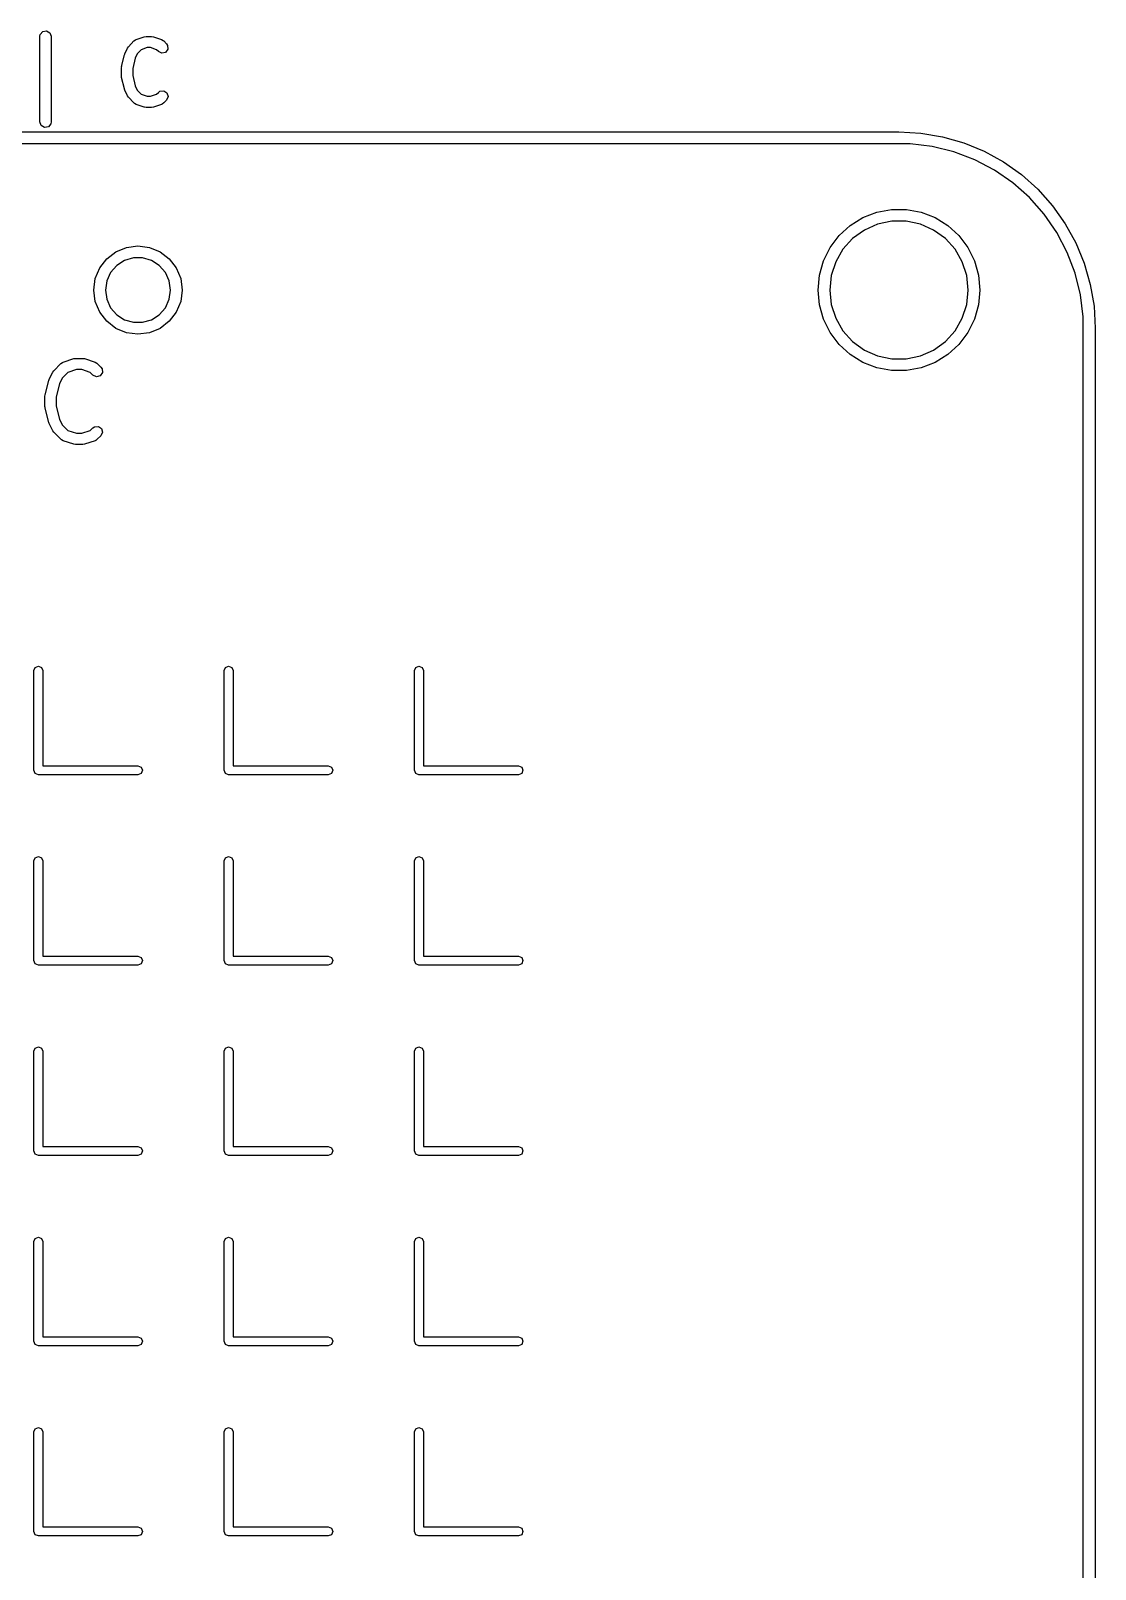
# Model space of a CAD drawing. Extents: x 2.35 to 4.95, y -4.02 to -2.28.
# Drawn here: x 4.394 to 4.953, y -3.172 to -2.364 of the extents above; entities that cross this region are included whole.
import ezdxf

# ---------------------------------------------------------------- set-up
doc = ezdxf.new("R2010")
doc.units = 0
doc.header["$MEASUREMENT"] = 0
doc.layers.add('BLACK', color=7, linetype='CONTINUOUS')

msp = doc.modelspace()

# ---------------------------------------------------------------- linework, layer by layer
at = {"layer": 'BLACK', "linetype": 'CONTINUOUS'}
for p, q in [((4.39848, -2.36665), (4.39865, -2.36564)), ((4.39848, -2.41164), (4.39848, -2.36665)), ((4.39865, -2.36564), (4.39995, -2.36409)), ((4.39995, -2.36409), (4.40194, -2.36374)), ((4.40194, -2.36374), (4.40369, -2.36475)), ((4.40369, -2.36475), (4.40438, -2.36665)), ((4.40438, -2.36665), (4.40438, -2.41164)), ((4.44786, -2.36911), (4.44869, -2.3685)), ((4.44869, -2.3685), (4.44888, -2.36848)), ((4.44888, -2.36848), (4.44902, -2.36836)), ((4.44902, -2.36836), (4.45331, -2.36686)), ((4.45331, -2.36686), (4.45425, -2.36671)), ((4.45425, -2.36671), (4.45429, -2.3667)), ((4.45429, -2.3667), (4.45714, -2.3667)), ((4.45714, -2.3667), (4.45809, -2.36686)), ((4.45809, -2.36686), (4.45812, -2.36686)), ((4.45812, -2.36686), (4.4624, -2.36836)), ((4.4624, -2.36836), (4.4633, -2.36886)), ((4.44141, -2.38246), (4.44284, -2.37646)), ((4.44284, -2.37646), (4.44304, -2.37602)), ((4.44304, -2.37602), (4.44305, -2.37588)), ((4.44305, -2.37588), (4.44448, -2.37288)), ((4.44448, -2.37288), (4.44498, -2.37218)), ((4.44498, -2.37218), (4.445, -2.37211)), ((4.445, -2.37211), (4.44786, -2.36911)), ((4.44961, -2.37584), (4.44851, -2.37814)), ((4.45165, -2.3737), (4.44961, -2.37584)), ((4.45479, -2.3726), (4.45165, -2.3737)), ((4.45664, -2.3726), (4.45479, -2.3726)), ((4.45978, -2.3737), (4.45664, -2.3726)), ((4.46072, -2.37469), (4.45978, -2.3737)), ((4.46253, -2.37558), (4.46072, -2.37469)), ((4.46449, -2.37511), (4.46253, -2.37558)), ((4.4633, -2.36886), (4.4634, -2.36903)), ((4.4634, -2.36903), (4.46357, -2.36911)), ((4.46357, -2.36911), (4.465, -2.37061)), ((4.46569, -2.37348), (4.46449, -2.37511)), ((4.465, -2.37061), (4.46556, -2.37147)), ((4.46556, -2.37147), (4.46569, -2.37348)), ((4.44133, -2.38315), (4.44143, -2.3826)), ((4.44133, -2.38765), (4.44133, -2.38315)), ((4.44143, -2.3826), (4.44141, -2.38246)), ((4.44851, -2.37814), (4.44724, -2.38349)), ((4.44724, -2.38349), (4.44724, -2.3873)), ((4.44138, -2.38778), (4.44133, -2.38765)), ((4.44141, -2.38833), (4.44138, -2.38778)), ((4.44284, -2.39433), (4.44141, -2.38833)), ((4.44724, -2.3873), (4.44851, -2.39266)), ((4.44851, -2.39266), (4.44961, -2.39495)), ((4.44292, -2.39445), (4.44284, -2.39433)), ((4.44305, -2.39492), (4.44292, -2.39445)), ((4.44448, -2.39792), (4.44305, -2.39492)), ((4.44453, -2.39797), (4.44448, -2.39792)), ((4.445, -2.39868), (4.44453, -2.39797)), ((4.44786, -2.40168), (4.445, -2.39868)), ((4.44961, -2.39495), (4.45165, -2.39709)), ((4.45165, -2.39709), (4.45479, -2.39819)), ((4.45479, -2.39819), (4.45664, -2.39819)), ((4.45664, -2.39819), (4.45978, -2.39709)), ((4.45978, -2.39709), (4.46072, -2.39611)), ((4.46072, -2.39611), (4.46154, -2.3955)), ((4.46154, -2.3955), (4.46355, -2.39528)), ((4.46355, -2.39528), (4.46523, -2.39639)), ((4.465, -2.40018), (4.46357, -2.40168)), ((4.4658, -2.39833), (4.465, -2.40018)), ((4.46523, -2.39639), (4.4658, -2.39833)), ((4.44803, -2.40177), (4.44786, -2.40168)), ((4.44813, -2.40193), (4.44803, -2.40177)), ((4.44902, -2.40243), (4.44813, -2.40193)), ((4.45331, -2.40393), (4.44902, -2.40243)), ((4.45334, -2.40393), (4.45331, -2.40393)), ((4.45429, -2.4041), (4.45334, -2.40393)), ((4.45714, -2.4041), (4.45429, -2.4041)), ((4.45717, -2.40409), (4.45714, -2.4041)), ((4.45812, -2.40393), (4.45717, -2.40409)), ((4.4624, -2.40243), (4.45812, -2.40393)), ((4.46255, -2.40231), (4.4624, -2.40243)), ((4.46274, -2.40229), (4.46255, -2.40231)), ((4.46357, -2.40168), (4.46274, -2.40229)), ((3.75, -2.41685), (4.85, -2.41685)), ((4.39917, -2.41354), (4.39848, -2.41164)), ((4.40092, -2.41455), (4.39917, -2.41354)), ((4.4029, -2.4142), (4.40092, -2.41455)), ((4.4042, -2.41265), (4.4029, -2.4142)), ((4.40438, -2.41164), (4.4042, -2.41265)), ((4.85, -2.41685), (4.86155, -2.4175)), ((4.85, -2.42315), (3.75, -2.42315)), ((4.85586, -2.42315), (4.85, -2.42315)), ((4.86749, -2.42456), (4.85586, -2.42315)), ((4.86155, -2.4175), (4.87295, -2.41944)), ((4.87887, -2.42737), (4.86749, -2.42456)), ((4.87295, -2.41944), (4.88407, -2.42264)), ((4.88407, -2.42264), (4.89475, -2.42707)), ((4.88982, -2.43152), (4.87887, -2.42737)), ((4.9002, -2.43697), (4.88982, -2.43152)), ((4.89475, -2.42707), (4.90488, -2.43266)), ((4.90488, -2.43266), (4.91431, -2.43935)), ((4.90984, -2.44362), (4.9002, -2.43697)), ((4.91431, -2.43935), (4.92294, -2.44706)), ((4.91861, -2.45139), (4.90984, -2.44362)), ((4.92294, -2.44706), (4.93065, -2.45569)), ((4.83836, -2.4591), (4.84608, -2.45766)), ((4.84608, -2.45766), (4.85392, -2.45766)), ((4.85392, -2.45766), (4.86164, -2.4591)), ((4.92638, -2.46016), (4.91861, -2.45139)), ((4.93065, -2.45569), (4.93734, -2.46512)), ((4.82438, -2.46607), (4.83105, -2.46194)), ((4.83105, -2.46194), (4.83836, -2.4591)), ((4.83875, -2.46536), (4.83179, -2.46846)), ((4.84619, -2.46378), (4.83875, -2.46536)), ((4.85381, -2.46378), (4.84619, -2.46378)), ((4.86125, -2.46536), (4.85381, -2.46378)), ((4.86821, -2.46846), (4.86125, -2.46536)), ((4.86164, -2.4591), (4.86895, -2.46194)), ((4.86895, -2.46194), (4.87562, -2.46607)), ((4.93303, -2.4698), (4.92638, -2.46016)), ((4.93734, -2.46512), (4.94293, -2.47525)), ((4.81385, -2.47762), (4.81858, -2.47135)), ((4.81858, -2.47135), (4.82438, -2.46607)), ((4.82563, -2.47293), (4.82054, -2.47859)), ((4.83179, -2.46846), (4.82563, -2.47293)), ((4.87437, -2.47293), (4.86821, -2.46846)), ((4.87946, -2.47859), (4.87437, -2.47293)), ((4.87562, -2.46607), (4.88142, -2.47135)), ((4.88142, -2.47135), (4.88615, -2.47762)), ((4.93848, -2.48018), (4.93303, -2.4698)), ((4.43358, -2.48358), (4.43839, -2.47988)), ((4.43839, -2.47988), (4.44399, -2.47756)), ((4.44399, -2.47756), (4.45, -2.47677)), ((4.45, -2.47677), (4.45601, -2.47756)), ((4.45601, -2.47756), (4.46161, -2.47988)), ((4.46161, -2.47988), (4.46642, -2.48358)), ((4.81035, -2.48464), (4.81385, -2.47762)), ((4.82054, -2.47859), (4.81673, -2.48519)), ((4.88327, -2.48519), (4.87946, -2.47859)), ((4.88615, -2.47762), (4.88965, -2.48464)), ((4.94263, -2.49113), (4.93848, -2.48018)), ((4.94293, -2.47525), (4.94736, -2.48593)), ((4.42756, -2.49399), (4.42988, -2.48839)), ((4.42988, -2.48839), (4.43358, -2.48358)), ((4.4388, -2.48707), (4.43561, -2.49075)), ((4.4429, -2.48444), (4.4388, -2.48707)), ((4.44757, -2.48307), (4.4429, -2.48444)), ((4.45243, -2.48307), (4.44757, -2.48307)), ((4.4571, -2.48444), (4.45243, -2.48307)), ((4.4612, -2.48707), (4.4571, -2.48444)), ((4.46439, -2.49075), (4.4612, -2.48707)), ((4.46642, -2.48358), (4.47012, -2.48839)), ((4.47012, -2.48839), (4.47244, -2.49399)), ((4.8082, -2.49219), (4.81035, -2.48464)), ((4.81673, -2.48519), (4.81438, -2.49243)), ((4.88562, -2.49243), (4.88327, -2.48519)), ((4.88965, -2.48464), (4.8918, -2.49219)), ((4.94736, -2.48593), (4.95056, -2.49705)), ((4.42677, -2.5), (4.42756, -2.49399)), ((4.43359, -2.49518), (4.4329, -2.5)), ((4.43561, -2.49075), (4.43359, -2.49518)), ((4.46641, -2.49518), (4.46439, -2.49075)), ((4.4671, -2.5), (4.46641, -2.49518)), ((4.47244, -2.49399), (4.47323, -2.5)), ((4.80748, -2.5), (4.8082, -2.49219)), ((4.81438, -2.49243), (4.81358, -2.5)), ((4.88642, -2.5), (4.88562, -2.49243)), ((4.8918, -2.49219), (4.89252, -2.5)), ((4.94544, -2.50251), (4.94263, -2.49113)), ((4.95056, -2.49705), (4.9525, -2.50845)), ((4.42756, -2.50601), (4.42677, -2.5)), ((4.42988, -2.51161), (4.42756, -2.50601)), ((4.4329, -2.5), (4.43359, -2.50482)), ((4.43359, -2.50482), (4.43561, -2.50925)), ((4.46439, -2.50925), (4.46641, -2.50482)), ((4.46641, -2.50482), (4.4671, -2.5)), ((4.47244, -2.50601), (4.47012, -2.51161)), ((4.47323, -2.5), (4.47244, -2.50601)), ((4.8082, -2.50781), (4.80748, -2.5)), ((4.81358, -2.5), (4.81438, -2.50757)), ((4.88562, -2.50757), (4.88642, -2.5)), ((4.89252, -2.5), (4.8918, -2.50781)), ((4.94685, -2.51414), (4.94544, -2.50251)), ((4.43358, -2.51642), (4.42988, -2.51161)), ((4.43561, -2.50925), (4.4388, -2.51293)), ((4.4388, -2.51293), (4.4429, -2.51556)), ((4.4571, -2.51556), (4.4612, -2.51293)), ((4.4612, -2.51293), (4.46439, -2.50925)), ((4.47012, -2.51161), (4.46642, -2.51642)), ((4.81035, -2.51536), (4.8082, -2.50781)), ((4.81438, -2.50757), (4.81673, -2.51481)), ((4.88327, -2.51481), (4.88562, -2.50757)), ((4.8918, -2.50781), (4.88965, -2.51536)), ((4.94685, -2.52), (4.94685, -2.51414)), ((4.9525, -2.50845), (4.95315, -2.52)), ((4.43839, -2.52012), (4.43358, -2.51642)), ((4.44399, -2.52244), (4.43839, -2.52012)), ((4.4429, -2.51556), (4.44757, -2.51693)), ((4.44757, -2.51693), (4.45243, -2.51693)), ((4.45243, -2.51693), (4.4571, -2.51556)), ((4.46161, -2.52012), (4.45601, -2.52244)), ((4.46642, -2.51642), (4.46161, -2.52012)), ((4.81385, -2.52238), (4.81035, -2.51536)), ((4.81673, -2.51481), (4.82054, -2.52141)), ((4.82054, -2.52141), (4.82563, -2.52707)), ((4.87437, -2.52707), (4.87946, -2.52141)), ((4.87946, -2.52141), (4.88327, -2.51481)), ((4.88965, -2.51536), (4.88615, -2.52238)), ((4.94685, -3.92), (4.94685, -2.52)), ((4.95315, -2.52), (4.95315, -3.92)), ((4.45, -2.52323), (4.44399, -2.52244)), ((4.45601, -2.52244), (4.45, -2.52323)), ((4.81858, -2.52865), (4.81385, -2.52238)), ((4.82438, -2.53393), (4.81858, -2.52865)), ((4.82563, -2.52707), (4.83179, -2.53154)), ((4.86821, -2.53154), (4.87437, -2.52707)), ((4.88142, -2.52865), (4.87562, -2.53393)), ((4.88615, -2.52238), (4.88142, -2.52865)), ((4.40946, -2.53863), (4.4103, -2.53804)), ((4.4103, -2.53804), (4.41048, -2.53803)), ((4.41048, -2.53803), (4.41061, -2.53792)), ((4.41061, -2.53792), (4.41624, -2.53604)), ((4.41624, -2.53604), (4.41711, -2.53591)), ((4.41711, -2.53591), (4.41717, -2.53589)), ((4.41717, -2.53589), (4.42092, -2.53589)), ((4.42092, -2.53589), (4.42179, -2.53604)), ((4.42179, -2.53604), (4.42186, -2.53604)), ((4.42186, -2.53604), (4.42748, -2.53792)), ((4.42748, -2.53792), (4.42838, -2.53841)), ((4.42838, -2.53841), (4.42847, -2.53856)), ((4.83105, -2.53806), (4.82438, -2.53393)), ((4.83836, -2.5409), (4.83105, -2.53806)), ((4.83179, -2.53154), (4.83875, -2.53464)), ((4.83875, -2.53464), (4.84619, -2.53622)), ((4.84619, -2.53622), (4.85381, -2.53622)), ((4.85381, -2.53622), (4.86125, -2.53464)), ((4.86125, -2.53464), (4.86821, -2.53154)), ((4.86895, -2.53806), (4.86164, -2.5409)), ((4.87562, -2.53393), (4.86895, -2.53806)), ((4.40328, -2.5469), (4.40516, -2.54315)), ((4.40516, -2.54315), (4.40568, -2.54244)), ((4.40568, -2.54244), (4.40571, -2.54238)), ((4.40571, -2.54238), (4.40946, -2.53863)), ((4.41023, -2.54622), (4.40871, -2.54925)), ((4.41314, -2.5433), (4.41023, -2.54622)), ((4.41765, -2.5418), (4.41314, -2.5433)), ((4.42044, -2.5418), (4.41765, -2.5418)), ((4.42495, -2.5433), (4.42044, -2.5418)), ((4.42633, -2.54468), (4.42495, -2.5433)), ((4.42816, -2.54553), (4.42633, -2.54468)), ((4.43012, -2.54501), (4.42816, -2.54553)), ((4.42847, -2.53856), (4.42863, -2.53863)), ((4.42863, -2.53863), (4.43051, -2.5405)), ((4.43127, -2.54336), (4.43012, -2.54501)), ((4.43051, -2.5405), (4.4311, -2.54134)), ((4.4311, -2.54134), (4.43127, -2.54336)), ((4.84608, -2.54234), (4.83836, -2.5409)), ((4.85392, -2.54234), (4.84608, -2.54234)), ((4.86164, -2.5409), (4.85392, -2.54234)), ((4.40118, -2.555), (4.40306, -2.5475)), ((4.40306, -2.5475), (4.40327, -2.54704)), ((4.40327, -2.54704), (4.40328, -2.5469)), ((4.40871, -2.54925), (4.407, -2.55608)), ((4.4011, -2.55572), (4.4012, -2.55514)), ((4.4011, -2.56134), (4.4011, -2.55572)), ((4.40114, -2.56147), (4.4011, -2.56134)), ((4.40118, -2.56206), (4.40114, -2.56147)), ((4.4012, -2.55514), (4.40118, -2.555)), ((4.40306, -2.56956), (4.40118, -2.56206)), ((4.407, -2.55608), (4.407, -2.56098)), ((4.407, -2.56098), (4.40871, -2.56781)), ((4.40314, -2.56967), (4.40306, -2.56956)), ((4.40328, -2.57016), (4.40314, -2.56967)), ((4.40516, -2.57391), (4.40328, -2.57016)), ((4.40871, -2.56781), (4.41023, -2.57084)), ((4.41023, -2.57084), (4.41314, -2.57376)), ((4.4052, -2.57395), (4.40516, -2.57391)), ((4.40571, -2.57468), (4.4052, -2.57395)), ((4.40946, -2.57843), (4.40571, -2.57468)), ((4.40962, -2.5785), (4.40946, -2.57843)), ((4.40971, -2.57865), (4.40962, -2.5785)), ((4.41061, -2.57914), (4.40971, -2.57865)), ((4.41314, -2.57376), (4.41765, -2.57526)), ((4.41765, -2.57526), (4.42044, -2.57526)), ((4.42044, -2.57526), (4.42495, -2.57376)), ((4.42495, -2.57376), (4.42633, -2.57238)), ((4.42633, -2.57238), (4.42717, -2.57179)), ((4.42717, -2.57179), (4.42919, -2.57161)), ((4.42863, -2.57843), (4.42779, -2.57901)), ((4.43051, -2.57655), (4.42863, -2.57843)), ((4.42919, -2.57161), (4.43084, -2.57277)), ((4.43136, -2.57472), (4.43051, -2.57655)), ((4.43084, -2.57277), (4.43136, -2.57472)), ((4.41624, -2.58101), (4.41061, -2.57914)), ((4.4163, -2.58101), (4.41624, -2.58101)), ((4.41717, -2.58117), (4.4163, -2.58101)), ((4.42092, -2.58117), (4.41717, -2.58117)), ((4.42098, -2.58114), (4.42092, -2.58117)), ((4.42186, -2.58101), (4.42098, -2.58114)), ((4.42748, -2.57914), (4.42186, -2.58101)), ((4.42762, -2.57903), (4.42748, -2.57914)), ((4.42779, -2.57901), (4.42762, -2.57903)), ((4.39528, -2.7), (4.39597, -2.69833)), ((4.39528, -2.75236), (4.39528, -2.7)), ((4.39597, -2.69833), (4.39764, -2.69764)), ((4.39764, -2.69764), (4.39931, -2.69833)), ((4.39931, -2.69833), (4.4, -2.7)), ((4.4, -2.7), (4.4, -2.75)), ((4.49528, -2.7), (4.49597, -2.69833)), ((4.49528, -2.75236), (4.49528, -2.7)), ((4.49597, -2.69833), (4.49764, -2.69764)), ((4.49764, -2.69764), (4.49931, -2.69833)), ((4.49931, -2.69833), (4.5, -2.7)), ((4.5, -2.7), (4.5, -2.75)), ((4.59528, -2.7), (4.59597, -2.69833)), ((4.59528, -2.75236), (4.59528, -2.7)), ((4.59597, -2.69833), (4.59764, -2.69764)), ((4.59764, -2.69764), (4.59931, -2.69833)), ((4.59931, -2.69833), (4.6, -2.7)), ((4.6, -2.7), (4.6, -2.75)), ((4.39597, -2.75403), (4.39528, -2.75236)), ((4.39764, -2.75472), (4.39597, -2.75403)), ((4.45, -2.75472), (4.39764, -2.75472)), ((4.4, -2.75), (4.45, -2.75)), ((4.45, -2.75), (4.45167, -2.75069)), ((4.45167, -2.75403), (4.45, -2.75472)), ((4.45167, -2.75069), (4.45236, -2.75236)), ((4.45236, -2.75236), (4.45167, -2.75403)), ((4.49597, -2.75403), (4.49528, -2.75236)), ((4.49764, -2.75472), (4.49597, -2.75403)), ((4.55, -2.75472), (4.49764, -2.75472)), ((4.5, -2.75), (4.55, -2.75)), ((4.55, -2.75), (4.55167, -2.75069)), ((4.55167, -2.75403), (4.55, -2.75472)), ((4.55167, -2.75069), (4.55236, -2.75236)), ((4.55236, -2.75236), (4.55167, -2.75403)), ((4.59597, -2.75403), (4.59528, -2.75236)), ((4.59764, -2.75472), (4.59597, -2.75403)), ((4.65, -2.75472), (4.59764, -2.75472)), ((4.6, -2.75), (4.65, -2.75)), ((4.65, -2.75), (4.65167, -2.75069)), ((4.65167, -2.75403), (4.65, -2.75472)), ((4.65167, -2.75069), (4.65236, -2.75236)), ((4.65236, -2.75236), (4.65167, -2.75403)), ((4.39528, -2.8), (4.39597, -2.79833)), ((4.39528, -2.85236), (4.39528, -2.8)), ((4.39597, -2.79833), (4.39764, -2.79764)), ((4.39764, -2.79764), (4.39931, -2.79833)), ((4.39931, -2.79833), (4.4, -2.8)), ((4.4, -2.8), (4.4, -2.85)), ((4.49528, -2.8), (4.49597, -2.79833)), ((4.49528, -2.85236), (4.49528, -2.8)), ((4.49597, -2.79833), (4.49764, -2.79764)), ((4.49764, -2.79764), (4.49931, -2.79833)), ((4.49931, -2.79833), (4.5, -2.8)), ((4.5, -2.8), (4.5, -2.85)), ((4.59528, -2.8), (4.59597, -2.79833)), ((4.59528, -2.85236), (4.59528, -2.8)), ((4.59597, -2.79833), (4.59764, -2.79764)), ((4.59764, -2.79764), (4.59931, -2.79833)), ((4.59931, -2.79833), (4.6, -2.8)), ((4.6, -2.8), (4.6, -2.85)), ((4.39597, -2.85403), (4.39528, -2.85236)), ((4.4, -2.85), (4.45, -2.85)), ((4.45, -2.85), (4.45167, -2.85069)), ((4.45167, -2.85069), (4.45236, -2.85236)), ((4.45236, -2.85236), (4.45167, -2.85403)), ((4.49597, -2.85403), (4.49528, -2.85236)), ((4.5, -2.85), (4.55, -2.85)), ((4.55, -2.85), (4.55167, -2.85069)), ((4.55167, -2.85069), (4.55236, -2.85236)), ((4.55236, -2.85236), (4.55167, -2.85403)), ((4.59597, -2.85403), (4.59528, -2.85236)), ((4.6, -2.85), (4.65, -2.85)), ((4.65, -2.85), (4.65167, -2.85069)), ((4.65167, -2.85069), (4.65236, -2.85236)), ((4.65236, -2.85236), (4.65167, -2.85403)), ((4.39764, -2.85472), (4.39597, -2.85403)), ((4.45, -2.85472), (4.39764, -2.85472)), ((4.45167, -2.85403), (4.45, -2.85472)), ((4.49764, -2.85472), (4.49597, -2.85403)), ((4.55, -2.85472), (4.49764, -2.85472)), ((4.55167, -2.85403), (4.55, -2.85472)), ((4.59764, -2.85472), (4.59597, -2.85403)), ((4.65, -2.85472), (4.59764, -2.85472)), ((4.65167, -2.85403), (4.65, -2.85472)), ((4.39528, -2.9), (4.39597, -2.89833)), ((4.39528, -2.95236), (4.39528, -2.9)), ((4.39597, -2.89833), (4.39764, -2.89764)), ((4.39764, -2.89764), (4.39931, -2.89833)), ((4.39931, -2.89833), (4.4, -2.9)), ((4.4, -2.9), (4.4, -2.95)), ((4.49528, -2.9), (4.49597, -2.89833)), ((4.49528, -2.95236), (4.49528, -2.9)), ((4.49597, -2.89833), (4.49764, -2.89764)), ((4.49764, -2.89764), (4.49931, -2.89833)), ((4.49931, -2.89833), (4.5, -2.9)), ((4.5, -2.9), (4.5, -2.95)), ((4.59528, -2.9), (4.59597, -2.89833)), ((4.59528, -2.95236), (4.59528, -2.9)), ((4.59597, -2.89833), (4.59764, -2.89764)), ((4.59764, -2.89764), (4.59931, -2.89833)), ((4.59931, -2.89833), (4.6, -2.9)), ((4.6, -2.9), (4.6, -2.95)), ((4.4, -2.95), (4.45, -2.95)), ((4.45, -2.95), (4.45167, -2.95069)), ((4.45167, -2.95069), (4.45236, -2.95236)), ((4.5, -2.95), (4.55, -2.95)), ((4.55, -2.95), (4.55167, -2.95069)), ((4.55167, -2.95069), (4.55236, -2.95236)), ((4.6, -2.95), (4.65, -2.95)), ((4.65, -2.95), (4.65167, -2.95069)), ((4.65167, -2.95069), (4.65236, -2.95236)), ((4.39597, -2.95403), (4.39528, -2.95236)), ((4.39764, -2.95472), (4.39597, -2.95403)), ((4.45, -2.95472), (4.39764, -2.95472)), ((4.45167, -2.95403), (4.45, -2.95472)), ((4.45236, -2.95236), (4.45167, -2.95403)), ((4.49597, -2.95403), (4.49528, -2.95236)), ((4.49764, -2.95472), (4.49597, -2.95403)), ((4.55, -2.95472), (4.49764, -2.95472)), ((4.55167, -2.95403), (4.55, -2.95472)), ((4.55236, -2.95236), (4.55167, -2.95403)), ((4.59597, -2.95403), (4.59528, -2.95236)), ((4.59764, -2.95472), (4.59597, -2.95403)), ((4.65, -2.95472), (4.59764, -2.95472)), ((4.65167, -2.95403), (4.65, -2.95472)), ((4.65236, -2.95236), (4.65167, -2.95403)), ((4.39528, -3), (4.39597, -2.99833)), ((4.39597, -2.99833), (4.39764, -2.99764)), ((4.39764, -2.99764), (4.39931, -2.99833)), ((4.39931, -2.99833), (4.4, -3)), ((4.49528, -3), (4.49597, -2.99833)), ((4.49597, -2.99833), (4.49764, -2.99764)), ((4.49764, -2.99764), (4.49931, -2.99833)), ((4.49931, -2.99833), (4.5, -3)), ((4.59528, -3), (4.59597, -2.99833)), ((4.59597, -2.99833), (4.59764, -2.99764)), ((4.59764, -2.99764), (4.59931, -2.99833)), ((4.59931, -2.99833), (4.6, -3)), ((4.39528, -3.05236), (4.39528, -3)), ((4.4, -3), (4.4, -3.05)), ((4.49528, -3.05236), (4.49528, -3)), ((4.5, -3), (4.5, -3.05)), ((4.59528, -3.05236), (4.59528, -3)), ((4.6, -3), (4.6, -3.05)), ((4.39597, -3.05403), (4.39528, -3.05236)), ((4.39764, -3.05472), (4.39597, -3.05403)), ((4.45, -3.05472), (4.39764, -3.05472)), ((4.4, -3.05), (4.45, -3.05)), ((4.45, -3.05), (4.45167, -3.05069)), ((4.45167, -3.05403), (4.45, -3.05472)), ((4.45167, -3.05069), (4.45236, -3.05236)), ((4.45236, -3.05236), (4.45167, -3.05403)), ((4.49597, -3.05403), (4.49528, -3.05236)), ((4.49764, -3.05472), (4.49597, -3.05403)), ((4.55, -3.05472), (4.49764, -3.05472)), ((4.5, -3.05), (4.55, -3.05)), ((4.55, -3.05), (4.55167, -3.05069)), ((4.55167, -3.05403), (4.55, -3.05472)), ((4.55167, -3.05069), (4.55236, -3.05236)), ((4.55236, -3.05236), (4.55167, -3.05403)), ((4.59597, -3.05403), (4.59528, -3.05236)), ((4.59764, -3.05472), (4.59597, -3.05403)), ((4.65, -3.05472), (4.59764, -3.05472)), ((4.6, -3.05), (4.65, -3.05)), ((4.65, -3.05), (4.65167, -3.05069)), ((4.65167, -3.05403), (4.65, -3.05472)), ((4.65167, -3.05069), (4.65236, -3.05236)), ((4.65236, -3.05236), (4.65167, -3.05403)), ((4.39528, -3.1), (4.39597, -3.09833)), ((4.39528, -3.15236), (4.39528, -3.1)), ((4.39597, -3.09833), (4.39764, -3.09764)), ((4.39764, -3.09764), (4.39931, -3.09833)), ((4.39931, -3.09833), (4.4, -3.1)), ((4.4, -3.1), (4.4, -3.15)), ((4.49528, -3.1), (4.49597, -3.09833)), ((4.49528, -3.15236), (4.49528, -3.1)), ((4.49597, -3.09833), (4.49764, -3.09764)), ((4.49764, -3.09764), (4.49931, -3.09833)), ((4.49931, -3.09833), (4.5, -3.1)), ((4.5, -3.1), (4.5, -3.15)), ((4.59528, -3.1), (4.59597, -3.09833)), ((4.59528, -3.15236), (4.59528, -3.1)), ((4.59597, -3.09833), (4.59764, -3.09764)), ((4.59764, -3.09764), (4.59931, -3.09833)), ((4.59931, -3.09833), (4.6, -3.1)), ((4.6, -3.1), (4.6, -3.15)), ((4.39597, -3.15403), (4.39528, -3.15236)), ((4.4, -3.15), (4.45, -3.15)), ((4.45, -3.15), (4.45167, -3.15069)), ((4.45167, -3.15069), (4.45236, -3.15236)), ((4.45236, -3.15236), (4.45167, -3.15403)), ((4.49597, -3.15403), (4.49528, -3.15236)), ((4.5, -3.15), (4.55, -3.15)), ((4.55, -3.15), (4.55167, -3.15069)), ((4.55167, -3.15069), (4.55236, -3.15236)), ((4.55236, -3.15236), (4.55167, -3.15403)), ((4.59597, -3.15403), (4.59528, -3.15236)), ((4.6, -3.15), (4.65, -3.15)), ((4.65, -3.15), (4.65167, -3.15069)), ((4.65167, -3.15069), (4.65236, -3.15236)), ((4.65236, -3.15236), (4.65167, -3.15403)), ((4.39764, -3.15472), (4.39597, -3.15403)), ((4.45, -3.15472), (4.39764, -3.15472)), ((4.45167, -3.15403), (4.45, -3.15472)), ((4.49764, -3.15472), (4.49597, -3.15403)), ((4.55, -3.15472), (4.49764, -3.15472)), ((4.55167, -3.15403), (4.55, -3.15472)), ((4.59764, -3.15472), (4.59597, -3.15403)), ((4.65, -3.15472), (4.59764, -3.15472)), ((4.65167, -3.15403), (4.65, -3.15472))]:
    msp.add_line(p, q, dxfattribs=at)

doc.saveas('drawing.dxf')
